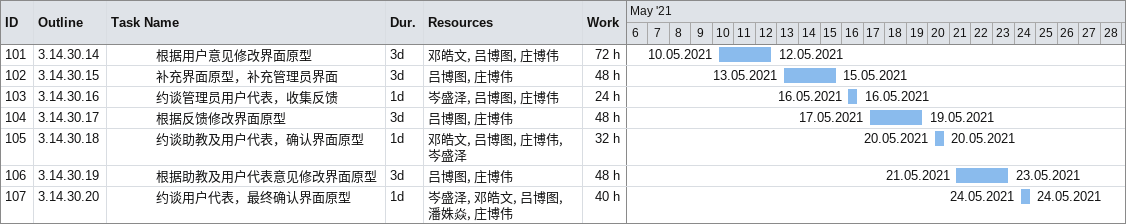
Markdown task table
| ID | WBS | Task | Duration | Start | Finish | Resources | Work (h) |
|---|---|---|---|---|---|---|---|
| 101 | 3.14.30.14 | 根据用户意见修改界面原型 | 3d | 2021-05-10 | 2021-05-12 | 邓皓文, 吕博图, 庄博伟 | 72 |
| 102 | 3.14.30.15 | 补充界面原型，补充管理员界面 | 3d | 2021-05-13 | 2021-05-15 | 吕博图, 庄博伟 | 48 |
| 103 | 3.14.30.16 | 约谈管理员用户代表，收集反馈 | 1d | 2021-05-16 | 2021-05-16 | 岑盛泽, 吕博图, 庄博伟 | 24 |
| 104 | 3.14.30.17 | 根据反馈修改界面原型 | 3d | 2021-05-17 | 2021-05-19 | 吕博图, 庄博伟 | 48 |
| 105 | 3.14.30.18 | 约谈助教及用户代表，确认界面原型 | 1d | 2021-05-20 | 2021-05-20 | 邓皓文, 吕博图, 庄博伟, 岑盛泽 | 32 |
| 106 | 3.14.30.19 | 根据助教及用户代表意见修改界面原型 | 3d | 2021-05-21 | 2021-05-23 | 吕博图, 庄博伟 | 48 |
| 107 | 3.14.30.20 | 约谈用户代表，最终确认界面原型 | 1d | 2021-05-24 | 2021-05-24 | 岑盛泽, 邓皓文, 吕博图, 潘姝焱, 庄博伟 | 40 |
